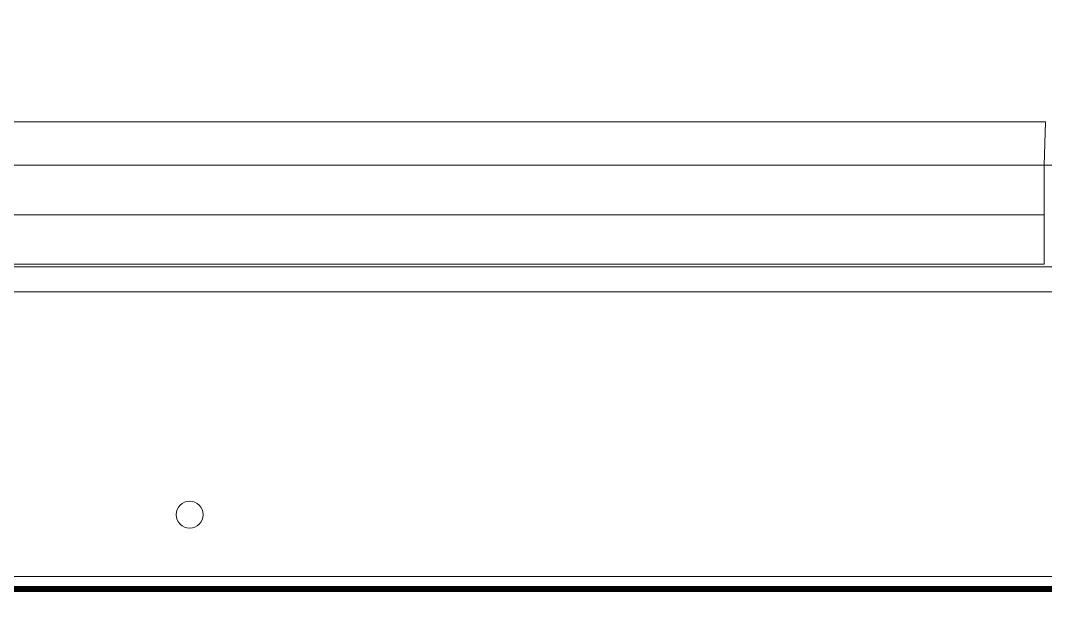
# Model space of a CAD drawing. Extents: x 526875 to 527530, y 3493038 to 3493574.
# Drawn here: x 527109.29 to 527117.56, y 3493326.85 to 3493331.69 of the extents above; entities that cross this region are included whole.
import ezdxf

# ---------------------------------------------------------------- set-up
doc = ezdxf.new("R2010")
doc.units = 0
doc.header["$LTSCALE"] = 2
doc.layers.get('0').update_dxf_attribs({"linetype": 'CONTINUOUS'})
for name, color, linetype in [('DMTZ', 7, 'CONTINUOUS'), ('W-_ANTICOLLISION防撞措施', 6, 'CONTINUOUS'), ('W-MOUNTING固定方式', 5, 'CONTINUOUS'), ('W-PLASTIC_RAILINGS塑木栏杆', 6, 'CONTINUOUS')]:
    doc.layers.add(name, color=color, linetype=linetype)
doc.linetypes.add('10422', pattern='A,2,[150,AAA.SHX,S=1,R=0,X=0,Y=1],2,[177,AAA.SHX,S=1,R=0,X=0,Y=0.8],1e-09', length=4)

msp = doc.modelspace()

# ---------------------------------------------------------------- linework, layer by layer
at = {"color": 1, "linetype": 'Continuous', "lineweight": 0}
for p, q in [((527117.5617, 3493330.8746), (527095.4179, 3493330.8746)), ((527117.5522, 3493330.5246), (527095.4179, 3493330.5246)), ((527117.5522, 3493330.1246), (527095.4179, 3493330.1246)), ((527117.5522, 3493329.7246), (527095.4179, 3493329.7246))]:
    msp.add_line(p, q, dxfattribs=at)
at = {"color": 252, "linetype": 'Continuous', "lineweight": 0}
for p, q in [((527117.5522, 3493330.5246), (527117.5617, 3493330.8746)), ((527117.5522, 3493330.1246), (527117.5522, 3493330.5246)), ((527117.5522, 3493329.7246), (527117.5522, 3493330.1246))]:
    msp.add_line(p, q, dxfattribs=at)
at = {"linetype": 'Continuous', "lineweight": 5}
msp.add_lwpolyline([(527094.6512, 3493329.7029), (527118.6512, 3493329.7029), (527118.6512, 3493327.2029), (527094.6512, 3493327.2029)], close=True, dxfattribs=at)
at = {"layer": 'DMTZ', "color": 252, "linetype": '10422', "lineweight": 0, "ltscale": 0.1}
msp.add_lwpolyline([(527233.4066, 3493287.5628), (527195.0623, 3493291.7111), (527194.6079, 3493292.0295), (527194.4691, 3493292.5995), (527194.7116, 3493293.0777), (527195.2344, 3493293.3018), (527225.1058, 3493290.0688), (527228.5447, 3493321.8421), (527142.2351, 3493331.6931), (527121.5672, 3493330.5246), (527117.5522, 3493330.5246)], dxfattribs=at)
at = {"layer": 'W-_ANTICOLLISION防撞措施', "linetype": 'Continuous', "lineweight": 0, "const_width": 0.05, "flags": 128}
msp.add_lwpolyline([(527094.6512, 3493327.1029), (527118.6512, 3493327.1029)], dxfattribs=at)
at = {"layer": 'W-MOUNTING固定方式', "linetype": 'Continuous', "lineweight": 0}
msp.add_circle((527110.6512, 3493327.7029), 0.1095, dxfattribs=at)
at = {"layer": 'W-PLASTIC_RAILINGS塑木栏杆', "linetype": 'Continuous', "lineweight": 0, "flags": 128}
msp.add_lwpolyline([(527118.6522, 3493329.5029), (527094.8512, 3493329.5029), (527094.8512, 3493327.2029)], dxfattribs=at)

doc.saveas('drawing.dxf')
